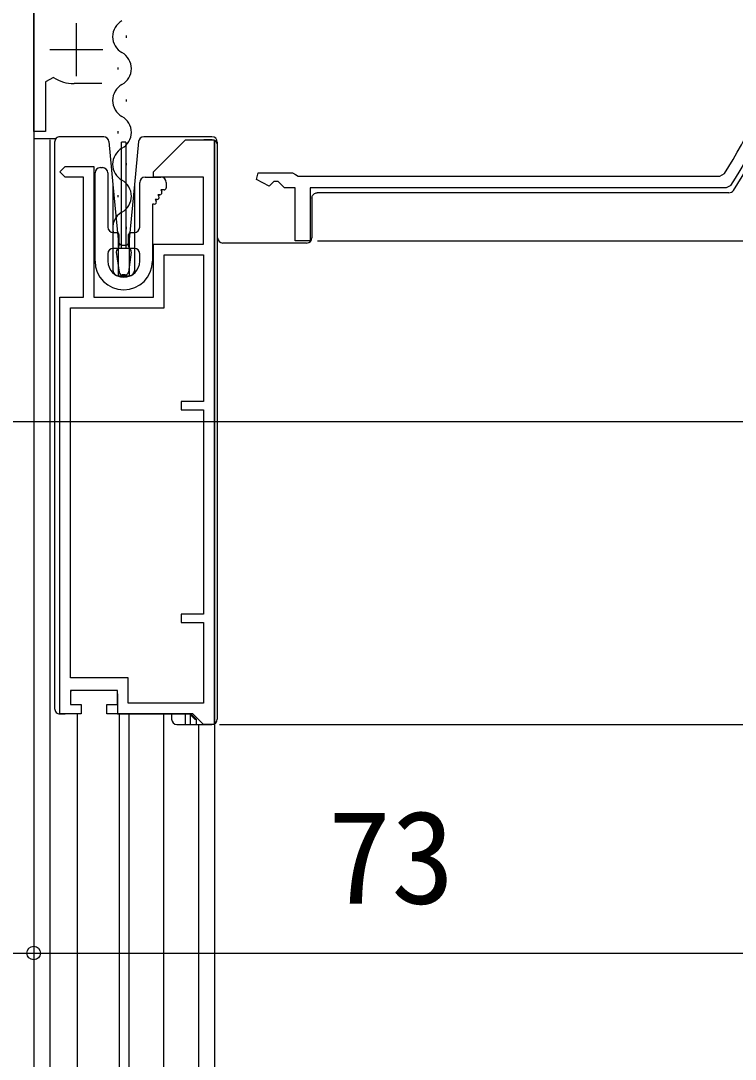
# Model space of a CAD drawing. Units: millimetres, scale not verified. Extents: x -525 to 525, y -783 to 779.
# Drawn here: x -261.2 to -194, y 237.4 to 335.1 of the extents above; entities that cross this region are included whole.
import ezdxf
from ezdxf.enums import TextEntityAlignment as Align

# ---------------------------------------------------------------- set-up
doc = ezdxf.new("R2010")
doc.units = ezdxf.units.MM
doc.header["$LTSCALE"] = 4
for name, color, linetype in [('0-2_YKK_11', 7, 'Continuous'), ('0-4_YKK_12', 2, 'Continuous'), ('0-5_YKK_13', 4, 'Continuous'), ('0-7_YKK_D', 6, 'Continuous')]:
    doc.layers.add(name, color=color, linetype=linetype)
doc.styles.add('ＭＳ ゴシック', font='')
doc.styles.get('ＭＳ ゴシック').set_extended_font_data('MS Gothic')

msp = doc.modelspace()

# ---------------------------------------------------------------- linework, layer by layer
at = {"layer": '0-2_YKK_11'}
for p, q in [((-256, 334.924), (-256, 329.924)), ((-258.5, 332.424), (-253.5, 332.424)), ((-253.6, 329.224), (-256.21, 329.224))]:
    msp.add_line(p, q, dxfattribs=at)
for points in [[(-258.126, 329.795), (-258.9, 329.377), (-258.9, 324.724), (-260, 324.724), (-260, 375.224), (-256.455, 375.224), (-255.3, 377.224), (-255.3, 388.624), (-257.419, 388.624), (-257.9, 383.124), (-258.7, 383.124), (-258.7, 389.524), (-243, 389.524), (-243, 391.424), (-194.166, 391.424)], [(-194.434, 319.649), (-194.852, 319.424), (-234, 319.424), (-234, 314.424), (-235.4, 314.424), (-235.4, 319.424), (-236.4, 319.424), (-237, 320.024), (-237.4, 320.024), (-237.845, 319.579), (-239.053, 320.209), (-238.902, 320.824), (-235.65, 320.824), (-235.39, 320.674), (-235.13, 320.524), (-195.449, 320.524), (-195.028, 320.754)]]:
    msp.add_lwpolyline(points, dxfattribs=at)
for points in [[(-243.031, 323.924), (-243.031, 268.924), (-244.031, 268.924), (-245.031, 269.924), (-253.131, 269.924), (-253.131, 270.824), (-252.131, 270.824), (-252.131, 272.124), (-256.531, 272.124), (-256.531, 270.824), (-255.531, 270.824), (-255.531, 269.924), (-257.531, 269.924), (-257.531, 309.124), (-255.331, 309.124), (-255.331, 320.424), (-257.031, 320.424), (-257.531, 320.924), (-257.031, 321.424), (-254.331, 321.424), (-254.331, 309.124), (-248.731, 309.124), (-248.731, 314.124), (-244.031, 314.124), (-244.031, 320.424), (-248.731, 320.424), (-248.731, 320.924), (-245.731, 323.924)], [(-256.531, 273.324), (-256.531, 308.124), (-247.731, 308.124), (-247.731, 313.124), (-244.031, 313.124), (-244.031, 299.324), (-246.131, 299.324), (-246.131, 298.524), (-244.031, 298.524), (-244.031, 279.324), (-246.131, 279.324), (-246.131, 278.524), (-244.031, 278.524), (-244.031, 270.924), (-251.131, 270.924), (-251.131, 273.324)]]:
    msp.add_lwpolyline(points, close=True, dxfattribs=at)
for centre, radius, start, end in [((-232, 344.424), 43.9, 327.37281, 0), ((-232, 344.424), 45, 326.59444, 360), ((-256.21, 332.724), 3.5, 236.80433, 270.00001)]:
    msp.add_arc(centre, radius, start, end, dxfattribs=at)
at = {"layer": '0-4_YKK_12'}
for p, q in [((-260, 364.924), (-260, 330.42)), ((-251.318, 333.737), (-251.318, 333.537)), ((-260, 330.42), (-260, 219.193)), ((-252.078, 330.737), (-252.078, 330.537)), ((-251.318, 327.737), (-251.318, 327.537)), ((-252.078, 324.737), (-252.078, 324.537)), ((-258.5, 323.924), (-258.5, 219.193)), ((-243.005, 323.884), (-243.003, 219.193)), ((-251.318, 321.737), (-251.318, 321.537)), ((-252.078, 318.737), (-252.078, 318.537)), ((-251.318, 315.737), (-251.318, 315.537)), ((-255.9, 269.924), (-255.9, 219.193)), ((-251.95, 269.924), (-251.95, 219.193)), ((-251.05, 269.924), (-251.05, 219.193)), ((-247.8, 269.924), (-247.8, 219.193)), ((-244.5, 268.924), (-244.5, 219.193))]:
    msp.add_line(p, q, dxfattribs=at)
for centre, start, end in [((-250.86, 333.637), 119.20254, 240.79746), ((-252.536, 330.637), 299.20254, 60.79746), ((-250.86, 327.637), 119.20254, 240.79746), ((-252.536, 324.637), 299.20254, 60.79746), ((-250.86, 321.637), 119.20254, 240.79746), ((-252.536, 318.637), 299.20254, 60.79746), ((-250.86, 315.637), 119.20254, 193.92959)]:
    msp.add_arc(centre, 1.718, start, end, dxfattribs=at)
at = {"layer": '0-5_YKK_13'}
for p, q in [((-257.931, 324.024), (-260, 324.024)), ((-258.031, 323.724), (-258.031, 270.424)), ((-257.43, 324.224), (-257.531, 324.224)), ((-254.831, 324.224), (-257.43, 324.224)), ((-253.903, 324.224), (-254.831, 324.224)), ((-253.417, 324.224), (-253.903, 324.224)), ((-252.531, 319.736), (-252.919, 323.772)), ((-251.731, 313.724), (-251.731, 323.724)), ((-251.331, 323.724), (-251.731, 323.724)), ((-251.331, 323.724), (-251.331, 313.724)), ((-250.142, 323.772), (-250.531, 319.736)), ((-249.219, 324.224), (-249.644, 324.224)), ((-245.498, 324.224), (-249.219, 324.224)), ((-245.431, 324.224), (-245.498, 324.224)), ((-245.498, 324.219), (-245.498, 324.224)), ((-243.232, 324.224), (-245.431, 324.224)), ((-243.2, 323.924), (-244, 323.924)), ((-242.731, 323.724), (-242.731, 269.424)), ((-242.7, 314.724), (-242.7, 323.424)), ((-254.231, 312.524), (-254.231, 320.824)), ((-253.731, 321.324), (-253.531, 321.324)), ((-253.031, 320.824), (-253.031, 315.724)), ((-252.531, 311.624), (-252.531, 319.736)), ((-250.531, 319.736), (-251.031, 314.543)), ((-250.531, 319.736), (-250.531, 311.624)), ((-250.031, 315.724), (-250.031, 319.924)), ((-249.531, 320.424), (-248.031, 320.424)), ((-247.531, 319.924), (-247.531, 319.424)), ((-248.311, 318.773), (-248.224, 318.623)), ((-248.137, 318.773), (-248.311, 318.773)), ((-248.051, 319.224), (-247.964, 319.073)), ((-247.731, 319.224), (-248.051, 319.224)), ((-194.598, 318.951), (-233.328, 318.951)), ((-248.831, 317.873), (-248.831, 312.524)), ((-248.657, 317.873), (-248.831, 317.873)), ((-248.571, 318.323), (-248.484, 318.173)), ((-248.397, 318.323), (-248.571, 318.323)), ((-233.827, 318.452), (-233.827, 314.724)), ((-252.531, 315.224), (-252.181, 315.224)), ((-251.981, 315.024), (-251.981, 313.924)), ((-251.081, 313.924), (-251.081, 315.024)), ((-250.881, 315.224), (-250.531, 315.224)), ((-252.181, 313.724), (-252.531, 313.724)), ((-252.031, 314.543), (-252.007, 314.295)), ((-251.126, 313.724), (-251.936, 313.724)), ((-251.708, 314.024), (-251.353, 314.024)), ((-251.055, 314.295), (-251.031, 314.543)), ((-251.031, 314.543), (-251.031, 311.124)), ((-250.531, 313.724), (-250.881, 313.724)), ((-236.179, 314.224), (-242.2, 314.224)), ((-236.096, 314.224), (-236.179, 314.224)), ((-234.327, 314.224), (-236.096, 314.224)), ((-253.031, 313.224), (-253.031, 312.524)), ((-252.233, 313.382), (-251.966, 311.482)), ((-250.829, 313.382), (-251.096, 311.482)), ((-250.031, 312.524), (-250.031, 313.224)), ((-251.031, 311.124), (-252.031, 311.124)), ((-251.393, 311.224), (-251.669, 311.224)), ((-256.433, 272.133), (-256.431, 272.124)), ((-257.531, 269.924), (-257.426, 269.924)), ((-257.426, 269.924), (-257.168, 269.924)), ((-257.168, 269.924), (-257.031, 269.924)), ((-251.631, 269.924), (-245.232, 269.924)), ((-247.031, 269.924), (-247.031, 269.424)), ((-245.756, 269.924), (-245.756, 268.924)), ((-245.336, 269.924), (-245.152, 269.739)), ((-245.256, 268.924), (-245.256, 269.844)), ((-244.731, 269.424), (-245.232, 269.924)), ((-246.531, 268.924), (-245.756, 268.924)), ((-245.756, 268.924), (-245.256, 268.924)), ((-245.256, 268.924), (-244.731, 268.924)), ((-244.852, 269.425), (-244.852, 269.424)), ((-244.852, 269.424), (-244.731, 269.424))]:
    msp.add_line(p, q, dxfattribs=at)
for points in [[(-252.031, 311.124), (-252.031, 314.543), (-252.531, 319.736)], [(-233.827, 318.452), (-233.819, 318.539), (-233.797, 318.623), (-233.76, 318.702), (-233.71, 318.773), (-233.649, 318.834), (-233.578, 318.884), (-233.499, 318.921), (-233.415, 318.943), (-233.328, 318.951)], [(-252.131, 271.824), (-252.131, 269.924), (-251.631, 269.924)], [(-244.731, 269.424), (-244.731, 268.924), (-243.231, 268.924)]]:
    msp.add_lwpolyline(points, dxfattribs=at)
for centre, radius, start, end in [((-232, 344.424), 45.473, 326.26932, 341.87659), ((-253.417, 323.724), 0.5, 5.5, 90), ((-249.644, 323.724), 0.5, 90, 174.5), ((-243.231, 323.723), 0.5, 0.03924, 89.96081), ((-243.2, 323.424), 0.5, 0, 90), ((-253.731, 320.824), 0.5, 90, 180), ((-253.531, 320.824), 0.5, 0, 90), ((-249.531, 319.924), 0.5, 90, 180), ((-248.031, 319.924), 0.5, 0, 90), ((-248.397, 318.523), 0.2, 270, 30), ((-248.137, 318.973), 0.2, 270, 30), ((-247.731, 319.424), 0.2, 270, 0), ((-194.598, 319.451), 0.5, 270, 326.26932), ((-248.657, 318.073), 0.2, 270, 30), ((-252.531, 315.724), 0.5, 180, 270), ((-250.531, 315.724), 0.5, 270, 0), ((-252.181, 315.024), 0.2, 0, 90), ((-250.881, 315.024), 0.2, 90, 180), ((-242.2, 314.724), 0.5, 180, 270), ((-234.327, 314.724), 0.5, 270, 0), ((-252.531, 313.224), 0.5, 90, 180), ((-251.936, 313.424), 0.3, 90, 188), ((-252.181, 313.924), 0.2, 270, 0), ((-251.708, 314.324), 0.3, 185.5, 270), ((-251.353, 314.324), 0.3, 270, 354.5), ((-251.126, 313.424), 0.3, 352, 90), ((-250.881, 313.924), 0.2, 180, 270), ((-250.531, 313.224), 0.5, 0, 90), ((-251.531, 312.524), 2.7, 180, 0), ((-251.531, 312.524), 1.5, 180, 0), ((-252.031, 311.624), 0.5, 180, 270), ((-251.669, 311.524), 0.3, 188, 270), ((-251.393, 311.524), 0.3, 270, 352), ((-251.031, 311.624), 0.5, 270, 0), ((-246.531, 269.424), 0.5, 180, 270), ((-243.231, 269.424), 0.5, 270, 0)]:
    msp.add_arc(centre, radius, start, end, dxfattribs=at)
for centre, major_axis, ratio, start_param, end_param in [((-257.531, 323.724), (0.5, 0), 0.999962, 1.570796, 3.141593), ((-243.232, 323.724), (-0.527, 0), 0.948965, 4.711087, 4.712389), ((-257.531, 270.424), (-0.5, 0), 0.999962, 6.283185, 7.853982), ((-257.426, 270.424), (-0.5, 0), 0.999962, 1.56207, 1.570796), ((-245.152, 269.724), (-0.3, 0.3), 0.026186, 3.115413, 4.738569)]:
    msp.add_ellipse(centre, major_axis=major_axis, ratio=ratio, start_param=start_param, end_param=end_param, dxfattribs=at)
at = {"layer": '0-7_YKK_D'}
for p, q in [((-233.3, 314.424), (-159.509, 314.424)), ((-233.3, 314.424), (-159.509, 314.424)), ((-274, 297.423), (-77.98, 297.423)), ((-242.53, 268.924), (-159.509, 268.924)), ((-375.005, 247.423), (-260, 247.423)), ((-260, 247.423), (-187, 247.423))]:
    msp.add_line(p, q, dxfattribs=at)
msp.add_circle((-260, 247.423), 0.637, dxfattribs=at)
msp.add_circle((-260, 247.423), 0.637, dxfattribs=at)

# ---------------------------------------------------------------- texts
at = {"layer": '0-7_YKK_D', "style": 'ＭＳ ゴシック'}
msp.add_text('73', height=8.798, dxfattribs=at).set_placement((-232.364, 249.423), align=Align.BOTTOM_LEFT)

doc.saveas('drawing.dxf')
